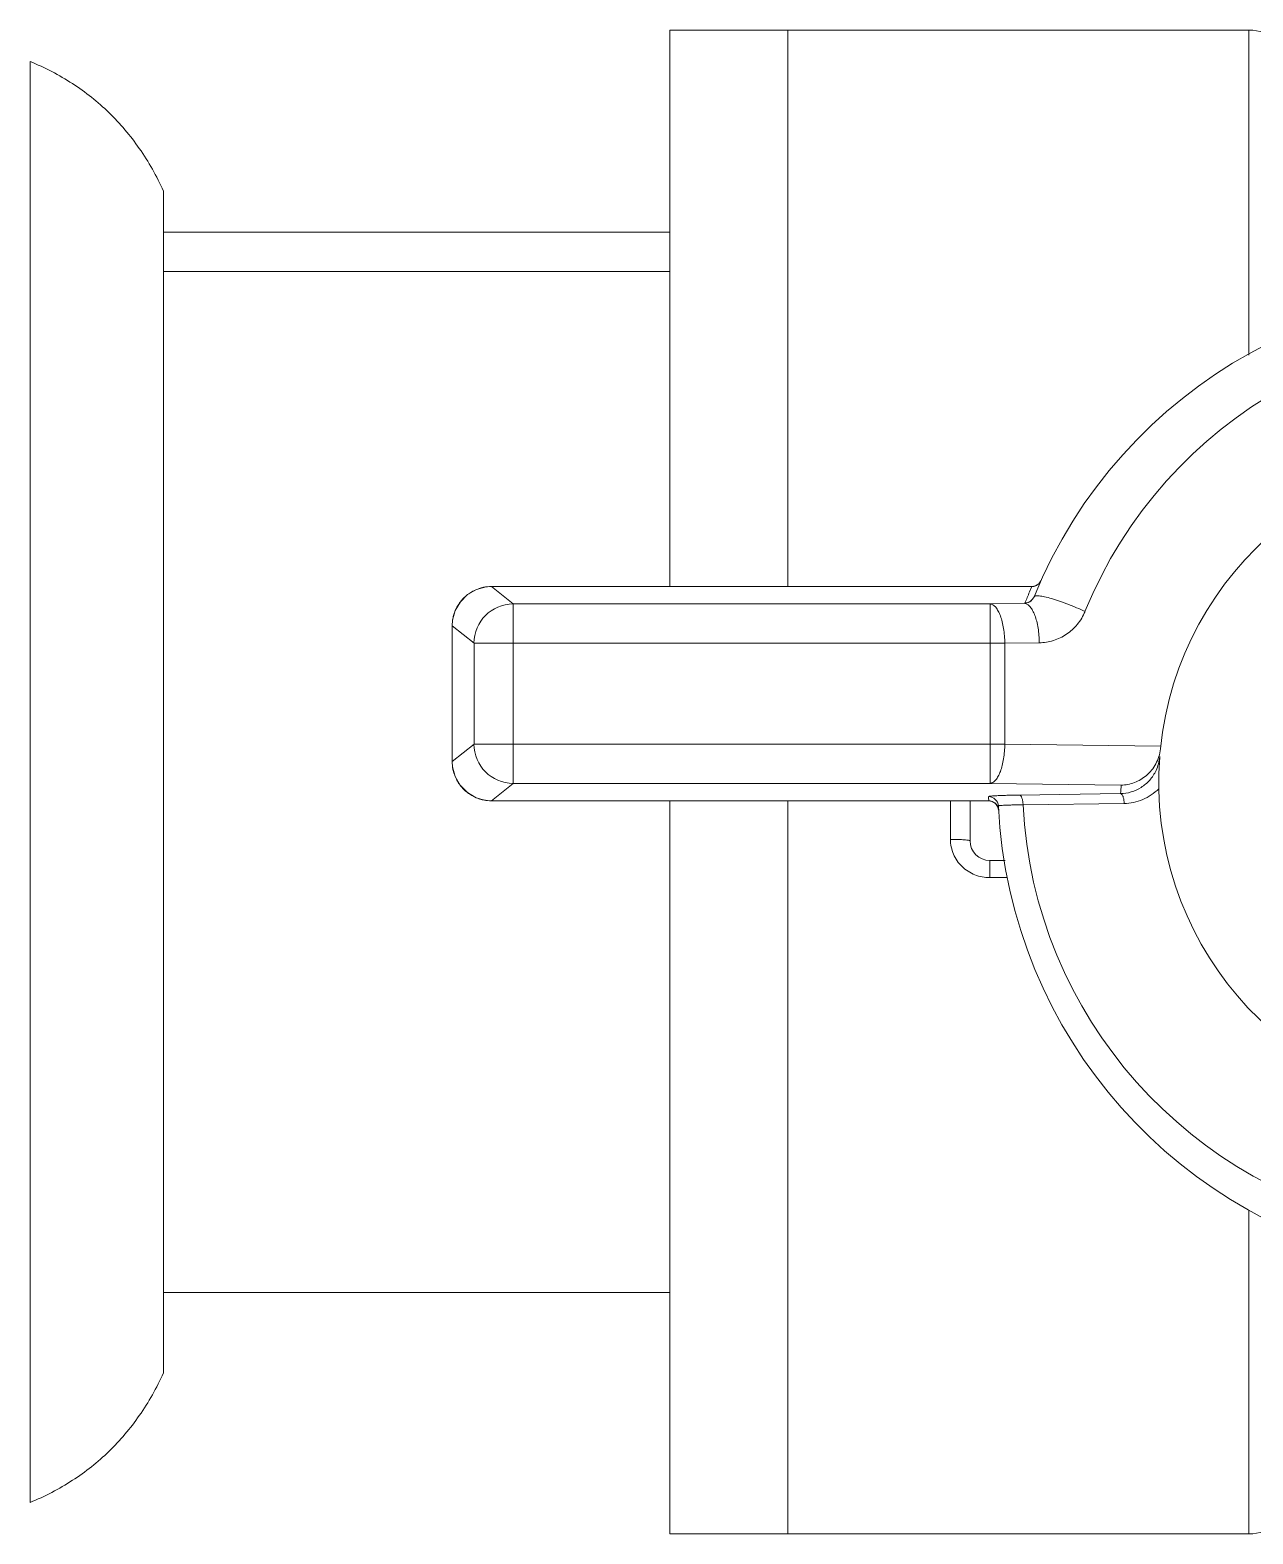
# Model space of a CAD drawing. Header units: millimetres. Extents: x 206 to 1899, y -454 to 296.
# Drawn here: x 1465.98 to 1467.927, y -407.592 to -405.199 of the extents above; entities that cross this region are included whole.
import ezdxf

# ---------------------------------------------------------------- set-up
doc = ezdxf.new("R2010")
doc.units = ezdxf.units.MM
doc.layers.add('细实线', color=7, linetype='Continuous', lineweight=15)

msp = doc.modelspace()

# ---------------------------------------------------------------- linework, layer by layer
at = {"layer": '细实线', "linetype": 'Continuous', "lineweight": 9}
for p, q in [((1466.9992, -405.1986), (1467.9211, -405.1986)), ((1466.9992, -405.1986), (1466.9992, -406.0843)), ((1467.1867, -405.1986), (1467.1867, -406.0843)), ((1467.9211, -405.7159), (1467.9211, -405.1986)), ((1465.9805, -407.5423), (1465.9805, -405.2486)), ((1466.193, -405.4548), (1466.193, -407.3361)), ((1466.9992, -405.5205), (1466.193, -405.5205)), ((1466.9992, -405.583), (1466.193, -405.583)), ((1467.5898, -406.0751), (1467.5898, -406.0751)), ((1467.5756, -406.0843), (1466.715, -406.0843)), ((1467.5756, -406.0843), (1466.715, -406.0843)), ((1466.715, -406.0843), (1466.7497, -406.1121)), ((1466.715, -406.0843), (1466.715, -406.0843)), ((1467.5718, -406.0929), (1467.5756, -406.0843)), ((1467.5756, -406.0843), (1467.5756, -406.0843)), ((1466.7497, -406.1121), (1467.5091, -406.1121)), ((1466.7497, -406.1121), (1466.7497, -406.3976)), ((1467.5091, -406.1121), (1467.564, -406.1113)), ((1467.5091, -406.3976), (1467.5091, -406.1121)), ((1467.564, -406.1113), (1467.5645, -406.1102)), ((1466.6525, -406.1468), (1466.6525, -406.1468)), ((1466.6873, -406.1746), (1466.6525, -406.1468)), ((1466.6525, -406.1468), (1466.6525, -406.3629)), ((1466.6525, -406.1468), (1466.6525, -406.3629)), ((1466.6873, -406.1746), (1467.5323, -406.1746)), ((1466.6873, -406.3351), (1466.6873, -406.1746)), ((1467.5873, -406.1738), (1467.5323, -406.1746)), ((1467.5323, -406.1746), (1467.5323, -406.3351)), ((1466.6525, -406.3629), (1466.6873, -406.3351)), ((1466.6873, -406.3351), (1467.5323, -406.3351)), ((1467.5323, -406.3351), (1467.7805, -406.3386)), ((1466.6525, -406.3629), (1466.6525, -406.3629)), ((1466.7497, -406.3976), (1466.715, -406.4253)), ((1467.5091, -406.3976), (1466.7497, -406.3976)), ((1467.7177, -406.4005), (1467.5091, -406.3976)), ((1466.715, -406.4253), (1467.5068, -406.4253)), ((1466.715, -406.4253), (1467.5068, -406.4253)), ((1466.715, -406.4253), (1466.715, -406.4253)), ((1466.9992, -406.4253), (1466.9992, -407.5923)), ((1467.1867, -406.4253), (1467.1867, -407.5923)), ((1467.4458, -406.4868), (1467.4458, -406.4253)), ((1467.4771, -406.4253), (1467.4771, -406.4892)), ((1467.5068, -406.4253), (1467.5068, -406.4253)), ((1467.5209, -406.4343), (1467.5224, -406.44)), ((1467.5556, -406.4162), (1467.7165, -406.414)), ((1467.7223, -406.4296), (1467.5614, -406.4318)), ((1467.5224, -406.44), (1467.5224, -406.4401)), ((1467.5083, -406.5205), (1467.5327, -406.5205)), ((1467.5083, -406.5205), (1467.5083, -406.5477)), ((1467.5362, -406.5477), (1467.5083, -406.5477)), ((1467.9211, -407.5923), (1467.9211, -407.0771)), ((1466.193, -407.208), (1466.9992, -407.208)), ((1466.9992, -407.5923), (1467.9211, -407.5923))]:
    msp.add_line(p, q, dxfattribs=at)
for points in [[(1467.5898, -406.0751), (1467.5863, -406.08), (1467.5812, -406.0833), (1467.5756, -406.0843)], [(1466.715, -406.0843), (1466.7065, -406.0849), (1466.6911, -406.0891), (1466.6771, -406.0971), (1466.6656, -406.1085), (1466.6575, -406.1224), (1466.6532, -406.1378), (1466.6525, -406.1468)], [(1466.6525, -406.3629), (1466.6531, -406.3713), (1466.6573, -406.3867), (1466.6653, -406.4007), (1466.6767, -406.4122), (1466.6906, -406.4204), (1466.706, -406.4247), (1466.715, -406.4253)], [(1467.5068, -406.4253), (1467.5123, -406.4263), (1467.5174, -406.4295), (1467.5209, -406.4343)]]:
    msp.add_lwpolyline(points, dxfattribs=at)
for centre, radius, start, end in [((1467.9211, -405.2736), 0.075, 17.1046, 90), ((1468.3024, -406.3955), 0.7812, 2.8027, 157.8184), ((1468.3256, -406.3955), 0.7188, 2.9055, 157.8183), ((1468.3024, -406.3955), 0.525, 175.5961, 174.2452), ((1466.7152, -406.147), 0.0627, 123.3524, 131.5249), ((1466.715, -406.1468), 0.0624, 116.5983, 123.3455), ((1466.7151, -406.147), 0.0626, 108.4489, 116.5905), ((1466.715, -406.1467), 0.0624, 101.6606, 108.4375), ((1466.7151, -406.1471), 0.0628, 90.073, 101.6579), ((1468.3023, -406.4111), 0.7968, 156.4675, 157.8185), ((1467.5756, -406.0687), 0.0157, 270.0226, 281.6998), ((1467.5755, -406.0686), 0.0157, 281.6652, 291.3687), ((1466.7152, -406.1469), 0.0626, 153.1593, 161.3984), ((1466.715, -406.1468), 0.0624, 146.4884, 153.1506), ((1466.7152, -406.147), 0.0627, 138.2686, 146.4826), ((1466.715, -406.1467), 0.0624, 131.5333, 138.259), ((1466.7498, -406.1747), 0.0626, 90.1139, 179.9072), ((1466.7153, -406.1469), 0.0628, 168.0407, 179.9267), ((1466.7149, -406.1468), 0.0624, 161.4085, 168.0359), ((1466.7498, -406.335), 0.0626, 180.0928, 269.8862), ((1466.7153, -406.3628), 0.0628, 180.0732, 191.7176), ((1467.7156, -406.3502), 0.0635, 334.9398, 355.5451), ((1466.7149, -406.3629), 0.0624, 191.7205, 198.3667), ((1466.7152, -406.3628), 0.0626, 198.3781, 206.6263), ((1466.715, -406.3628), 0.0624, 206.6342, 213.3057), ((1466.7152, -406.3627), 0.0627, 213.3126, 221.5229), ((1466.715, -406.3629), 0.0624, 221.5313, 228.2566), ((1466.7152, -406.3626), 0.0627, 228.2662, 236.4417), ((1468.3024, -406.4579), 0.5875, 174.3896, 175.7118), ((1466.715, -406.3629), 0.0624, 236.4475, 243.1846), ((1466.7151, -406.3627), 0.0626, 243.1933, 251.3252), ((1466.715, -406.363), 0.0624, 251.3352, 258.0934), ((1466.7151, -406.3626), 0.0628, 258.098, 269.9269), ((1467.5065, -406.4344), 0.0156, 2.8176, 90.0215), ((1468.3021, -406.3799), 0.7966, 182.7997, 183.2716), ((1467.5068, -406.4409), 0.0156, 82.2128, 89.9791), ((1467.5068, -406.4411), 0.0158, 69.0602, 82.2297), ((1467.5068, -406.441), 0.0157, 51.9797, 68.9418), ((1467.5068, -406.4409), 0.0156, 47.1155, 51.9619), ((1467.5067, -406.441), 0.0157, 28.5912, 47.0456), ((1467.5069, -406.4409), 0.0155, 25.1929, 28.5373), ((1468.3024, -406.3955), 0.7812, 182.8, 337.8159), ((1468.2792, -406.3955), 0.7188, 182.9024, 337.8157), ((1467.5083, -406.4892), 0.0312, 180, 270), ((1467.9211, -407.5173), 0.075, 270, 342.8954)]:
    msp.add_arc(centre, radius, start, end, dxfattribs=at)
for points, knots in [([(1466.193, -405.4548), (1466.1821, -405.4312), (1466.157, -405.3866), (1466.1079, -405.3284), (1466.0488, -405.2814), (1466.004, -405.2583), (1465.9805, -405.2486)], [0, 0, 0, 0, 0.25758, 0.504042, 0.748427, 1, 1, 1, 1]), ([(1467.5789, -406.1005), (1467.5793, -406.0996), (1467.5814, -406.099), (1467.5841, -406.0989), (1467.5874, -406.0992), (1467.5913, -406.0997), (1467.5978, -406.1011), (1467.6072, -406.1036), (1467.6196, -406.1076), (1467.6376, -406.1141), (1467.6512, -406.1199), (1467.6601, -406.1241)], [0, 0, 0, 0, 0.033303, 0.062031, 0.099657, 0.146021, 0.200659, 0.33188, 0.486387, 0.655601, 1, 1, 1, 1]), ([(1467.5091, -406.1121), (1467.5106, -406.1122), (1467.514, -406.1135), (1467.5183, -406.1176), (1467.5222, -406.1236), (1467.5256, -406.1314), (1467.5284, -406.1408), (1467.5313, -406.1552), (1467.5322, -406.1667), (1467.5323, -406.1746)], [0, 0, 0, 0, 0.06694, 0.1483, 0.249317, 0.370697, 0.510469, 0.66505, 1, 1, 1, 1]), ([(1467.564, -406.1113), (1467.5668, -406.1111), (1467.5731, -406.109), (1467.5776, -406.1038), (1467.5789, -406.1005)], [0, 0, 0, 0, 0.441298, 1, 1, 1, 1]), ([(1467.5873, -406.1738), (1467.5872, -406.166), (1467.5863, -406.1545), (1467.5833, -406.14), (1467.5805, -406.1307), (1467.5771, -406.1229), (1467.5732, -406.1169), (1467.569, -406.1128), (1467.5656, -406.1115), (1467.564, -406.1113)], [0, 0, 0, 0, 0.33495, 0.489531, 0.629303, 0.750683, 0.8517, 0.93306, 1, 1, 1, 1]), ([(1467.5645, -406.1102), (1467.5675, -406.1102), (1467.5737, -406.1084), (1467.5778, -406.1033), (1467.5789, -406.1005)], [0, 0, 0, 0, 0.500099, 1, 1, 1, 1]), ([(1467.6601, -406.1241), (1467.6571, -406.1315), (1467.6488, -406.1453), (1467.6312, -406.1612), (1467.6101, -406.1713), (1467.5948, -406.1737), (1467.5873, -406.1738)], [0, 0, 0, 0, 0.257096, 0.508761, 0.755735, 1, 1, 1, 1]), ([(1467.5091, -406.3976), (1467.5106, -406.3974), (1467.514, -406.3961), (1467.5183, -406.392), (1467.5222, -406.386), (1467.5256, -406.3782), (1467.5284, -406.3689), (1467.5313, -406.3544), (1467.5322, -406.3429), (1467.5323, -406.3351)], [0, 0, 0, 0, 0.06694, 0.1483, 0.249317, 0.370697, 0.510469, 0.66505, 1, 1, 1, 1]), ([(1467.7177, -406.4005), (1467.7248, -406.4003), (1467.7394, -406.3975), (1467.759, -406.3858), (1467.7742, -406.3671), (1467.7792, -406.3511), (1467.78, -406.3428)], [0, 0, 0, 0, 0.231307, 0.472121, 0.728493, 1, 1, 1, 1]), ([(1467.7165, -406.414), (1467.7222, -406.4139), (1467.7338, -406.4121), (1467.7499, -406.4047), (1467.7638, -406.393), (1467.7705, -406.3827), (1467.7731, -406.3771)], [0, 0, 0, 0, 0.242231, 0.488022, 0.740094, 1, 1, 1, 1]), ([(1467.7775, -406.4061), (1467.7702, -406.4134), (1467.7529, -406.4252), (1467.7324, -406.4295), (1467.7223, -406.4296)], [0, 0, 0, 0, 0.504672, 1, 1, 1, 1]), ([(1467.5064, -406.4188), (1467.5064, -406.4187), (1467.5068, -406.4185), (1467.5074, -406.4183), (1467.5085, -406.4181), (1467.51, -406.4179), (1467.5119, -406.4178), (1467.5152, -406.4175), (1467.5203, -406.4172), (1467.5275, -406.4169), (1467.5359, -406.4166), (1467.5454, -406.4164), (1467.5521, -406.4163), (1467.5556, -406.4162)], [0, 0, 0, 0, 0.005882, 0.019476, 0.041499, 0.07201, 0.110871, 0.157873, 0.275314, 0.421717, 0.593921, 0.788252, 1, 1, 1, 1]), ([(1467.5614, -406.4318), (1467.5586, -406.4319), (1467.5532, -406.4319), (1467.5456, -406.432), (1467.5389, -406.4322), (1467.5332, -406.4324), (1467.5286, -406.4326), (1467.5255, -406.4329), (1467.5237, -406.4331), (1467.5228, -406.4332), (1467.5223, -406.4334), (1467.5221, -406.4335), (1467.5221, -406.4336)], [0, 0, 0, 0, 0.211513, 0.40591, 0.578111, 0.724452, 0.841796, 0.927675, 0.958161, 0.980199, 0.993871, 1, 1, 1, 1]), ([(1467.5556, -406.4162), (1467.5559, -406.4163), (1467.5567, -406.4166), (1467.5584, -406.418), (1467.5599, -406.4214), (1467.5611, -406.4262), (1467.5613, -406.4299), (1467.5614, -406.4318)], [0, 0, 0, 0, 0.061796, 0.147347, 0.369412, 0.664183, 1, 1, 1, 1]), ([(1467.7165, -406.414), (1467.7174, -406.4141), (1467.7186, -406.4151), (1467.7198, -406.4169), (1467.721, -406.4197), (1467.722, -406.424), (1467.7223, -406.4276), (1467.7223, -406.4296)], [0, 0, 0, 0, 0.145703, 0.247078, 0.368773, 0.663842, 1, 1, 1, 1]), ([(1467.5083, -406.5477), (1467.5003, -406.5477), (1467.484, -406.5446), (1467.4633, -406.5313), (1467.4492, -406.5111), (1467.4458, -406.4948), (1467.4458, -406.4868)], [0, 0, 0, 0, 0.250639, 0.500731, 0.750355, 1, 1, 1, 1]), ([(1467.4458, -406.4868), (1467.4478, -406.4869), (1467.4518, -406.4869), (1467.4576, -406.487), (1467.463, -406.4872), (1467.4676, -406.4875), (1467.4715, -406.4878), (1467.4743, -406.4882), (1467.4761, -406.4886), (1467.4769, -406.4889), (1467.4771, -406.4891), (1467.4771, -406.4892)], [0, 0, 0, 0, 0.193074, 0.379131, 0.550491, 0.700845, 0.824578, 0.91703, 0.975147, 0.991192, 1, 1, 1, 1]), ([(1466.193, -407.3361), (1466.1821, -407.3597), (1466.157, -407.4044), (1466.1079, -407.4625), (1466.0488, -407.5095), (1466.004, -407.5326), (1465.9805, -407.5423)], [0, 0, 0, 0, 0.25758, 0.504042, 0.748427, 1, 1, 1, 1])]:
    msp.add_open_spline(points, degree=3, knots=knots, dxfattribs=at)
for points in [[(1467.5863, -406.08), (1467.5878, -406.0787), (1467.589, -406.077), (1467.5898, -406.0751)], [(1467.5813, -406.0833), (1467.5831, -406.0825), (1467.5849, -406.0814), (1467.5863, -406.08)], [(1467.5209, -406.4343), (1467.5218, -406.4361), (1467.5223, -406.4381), (1467.5224, -406.44)]]:
    msp.add_open_spline(points, degree=3, dxfattribs=at)

doc.saveas('drawing.dxf')
